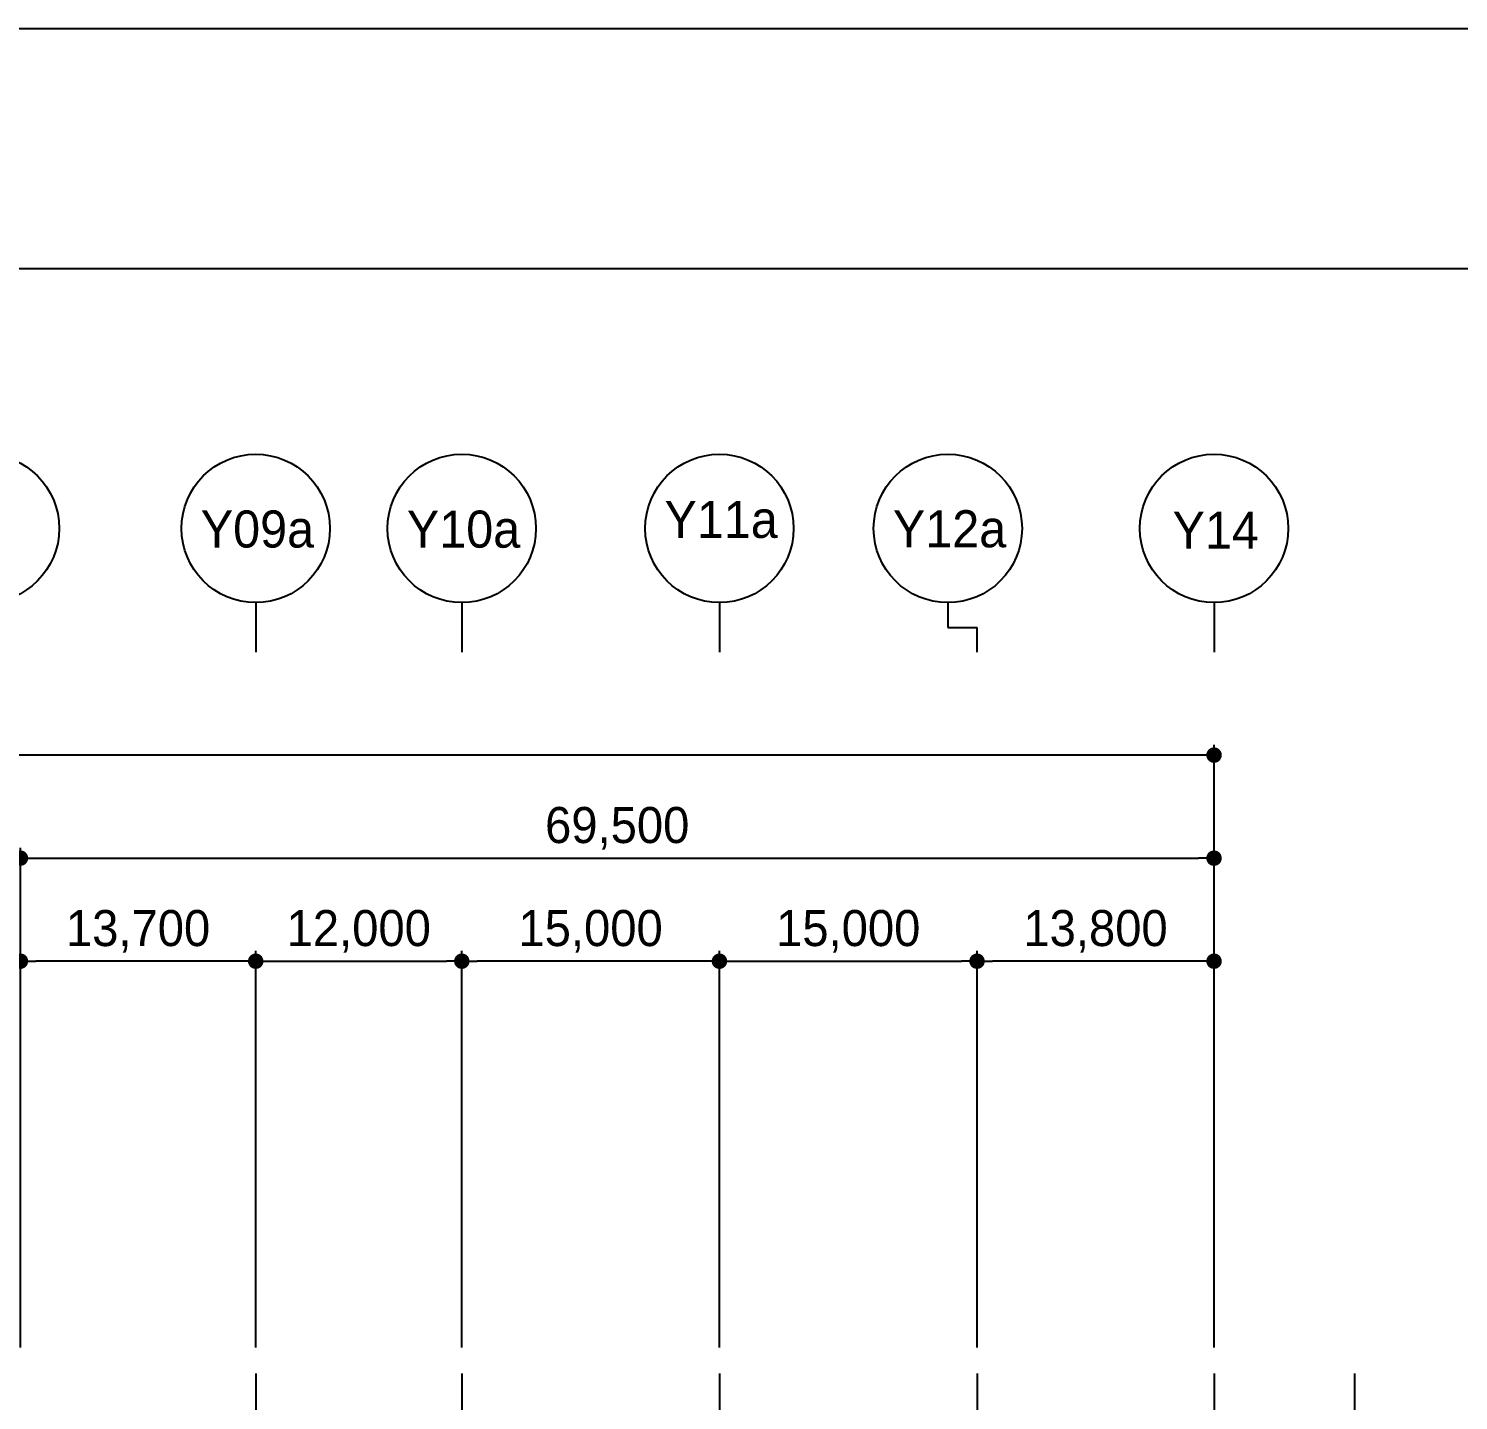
# Model space of a CAD drawing. Header units: millimetres. Extents: x 9068264 to 10076264, y 1307765 to 1705499.
# Drawn here: x 9311443 to 9394695, y 1584282 to 1664165 of the extents above; entities that cross this region are included whole.
import ezdxf
from ezdxf.enums import TextEntityAlignment as Align

# ---------------------------------------------------------------- set-up
doc = ezdxf.new("R2010")
doc.units = ezdxf.units.MM
doc.header["$LTSCALE"] = 1000
doc.linetypes.add('ACAD_ISO05W100', pattern=[33, 24, -3, 0, -3, 0, -3])
doc.linetypes.add('x-평면도$0$CEN', pattern=[6.2, 6, -0.1, 0, -0.1])
doc.layers.get('DEFPOINTS').update_dxf_attribs({"color": 151})
for name, color, linetype in [('3 dim0', 7, 'Continuous'), ('A-CON', 2, 'Continuous'), ('ELE7', 7, 'Continuous'), ('SYM-2', 7, 'Continuous'), ('x-평면도$0$A-중심선', 10, 'x-평면도$0$CEN')]:
    doc.layers.add(name, color=color, linetype=linetype)
doc.styles.add('AUDIT_D_190715091641-0', font='')
doc.styles.add('돋움', font='')
doc.styles.get('AUDIT_D_190715091641-0').set_extended_font_data('Dotum')
doc.styles.get('돋움').set_extended_font_data('Dotum')
doc.dimstyles.new('scale600', dxfattribs={"dimscale": 600, "dimtxt": 2, "dimasz": 1, "dimexe": 1, "dimexo": 2.5, "dimgap": 0.8, "dimtad": 1, "dimdec": 0, "dimzin": 0, "dimdsep": 46, "dimlunit": 6, "dimtxsty": 'AUDIT_D_190715091641-0', "dimblk": 'DOT', "dimcen": 0, "dimdle": 1, "dimclrd": 256, "dimclre": 256, "dimclrt": 3, "dimadec": 0, "dimazin": 0, "dimtfac": 1, "dimtdec": 0, "dimtix": 1, "dimtmove": 2, "dimatfit": 3, "dimldrblk": 'DOT', "dimfxl": 0, "dimtolj": 1, "dimtzin": 0, "dimarcsym": 0})

# ---------------------------------------------------------------- blocks, each defined once
blk = doc.blocks.new('xxxxxxxx')
at = {"layer": 'DEFPOINTS', "linetype": 'ByBlock'}
for points in [[(44842066, -10941107), (45346066, -10941107), (45346066, -11297507), (44842066, -11297507)], [(44856466, -10955083), (45292815, -10955083), (45292815, -11282683), (44856466, -11282683)]]:
    blk.add_lwpolyline(points, close=True, dxfattribs=at)
blk = doc.blocks.new('_Dot')
at = {"color": 0, "linetype": 'ByBlock', "lineweight": -2}
blk.add_line((-0.5, 0), (-1, 0), dxfattribs=at)
at = {"color": 0, "linetype": 'ByBlock', "const_width": 0.5}
blk.add_lwpolyline([(-0.25, 0, 1), (0.25, 0, 1)], format="xyb", close=True, dxfattribs=at)
blk = doc.blocks.new('*D86')
at = {"layer": '3 dim0', "lineweight": -2, "transparency": 16777216}
for p, q in [((9224467, 1587358), (9224467, 1622458)), ((9379567, 1621858), (9225367, 1621858)), ((9380467, 1587358), (9380467, 1622458))]:
    blk.add_line(p, q, dxfattribs=at)
at = {"layer": 'DEFPOINTS', "color": 0, "transparency": 16777216}
for p in [(9224467, 1621858), (9224467, 1585858), (9380467, 1585858)]:
    blk.add_point(p, dxfattribs=at)
at = {"layer": '3 dim0', "lineweight": -2, "transparency": 16777216, "xscale": 900, "yscale": 900, "zscale": 900, "rotation": 180}
blk.add_blockref('_Dot', (9224467, 1621858), dxfattribs=at)
at = {"layer": '3 dim0', "lineweight": -2, "transparency": 16777216, "xscale": 900, "yscale": 900, "zscale": 900}
blk.add_blockref('_Dot', (9380467, 1621858), dxfattribs=at)
at = {"layer": '3 dim0', "color": 3, "transparency": 16777216, "insert": (9302467, 1623592), "char_height": 2100, "attachment_point": 5, "style": 'AUDIT_D_190715091641-0'}
blk.add_mtext('\\A1;156,000', dxfattribs=at)
blk = doc.blocks.new('*D88')
at = {"layer": '3 dim0', "lineweight": -2, "transparency": 16777216}
for p, q in [((9310967, 1587358), (9310967, 1616458)), ((9380467, 1587358), (9380467, 1616458)), ((9311867, 1615858), (9379567, 1615858))]:
    blk.add_line(p, q, dxfattribs=at)
at = {"layer": 'DEFPOINTS', "color": 0, "transparency": 16777216}
for p in [(9380467, 1615858), (9310967, 1585858), (9380467, 1585858)]:
    blk.add_point(p, dxfattribs=at)
at = {"layer": '3 dim0', "lineweight": -2, "transparency": 16777216, "xscale": 900, "yscale": 900, "zscale": 900, "rotation": 180}
blk.add_blockref('_Dot', (9310967, 1615858), dxfattribs=at)
at = {"layer": '3 dim0', "lineweight": -2, "transparency": 16777216, "xscale": 900, "yscale": 900, "zscale": 900}
blk.add_blockref('_Dot', (9380467, 1615858), dxfattribs=at)
at = {"layer": '3 dim0', "color": 3, "transparency": 16777216, "insert": (9345717, 1617592), "char_height": 2100, "attachment_point": 5, "style": 'AUDIT_D_190715091641-0'}
blk.add_mtext('\\A1;69,500', dxfattribs=at)
blk = doc.blocks.new('*D95')
at = {"layer": '3 dim0', "lineweight": -2, "transparency": 16777216}
for p, q in [((9310967, 1587358), (9310967, 1610458)), ((9324667, 1587358), (9324667, 1610458)), ((9323767, 1609858), (9311867, 1609858))]:
    blk.add_line(p, q, dxfattribs=at)
at = {"layer": 'DEFPOINTS', "color": 0, "transparency": 16777216}
for p in [(9310967, 1609858), (9310967, 1585858), (9324667, 1585858)]:
    blk.add_point(p, dxfattribs=at)
at = {"layer": '3 dim0', "lineweight": -2, "transparency": 16777216, "xscale": 900, "yscale": 900, "zscale": 900, "rotation": 180}
blk.add_blockref('_Dot', (9310967, 1609858), dxfattribs=at)
at = {"layer": '3 dim0', "lineweight": -2, "transparency": 16777216, "xscale": 900, "yscale": 900, "zscale": 900}
blk.add_blockref('_Dot', (9324667, 1609858), dxfattribs=at)
at = {"layer": '3 dim0', "color": 3, "transparency": 16777216, "insert": (9317817, 1611592), "char_height": 2100, "attachment_point": 5, "style": 'AUDIT_D_190715091641-0'}
blk.add_mtext('\\A1;13,700', dxfattribs=at)
blk = doc.blocks.new('*D96')
at = {"layer": '3 dim0', "lineweight": -2, "transparency": 16777216}
for p, q in [((9324667, 1587358), (9324667, 1610458)), ((9336667, 1587358), (9336667, 1610458)), ((9325567, 1609858), (9335767, 1609858))]:
    blk.add_line(p, q, dxfattribs=at)
at = {"layer": 'DEFPOINTS', "color": 0, "transparency": 16777216}
for p in [(9336667, 1609858), (9324667, 1585858), (9336667, 1585858)]:
    blk.add_point(p, dxfattribs=at)
at = {"layer": '3 dim0', "lineweight": -2, "transparency": 16777216, "xscale": 900, "yscale": 900, "zscale": 900, "rotation": 180}
blk.add_blockref('_Dot', (9324667, 1609858), dxfattribs=at)
at = {"layer": '3 dim0', "lineweight": -2, "transparency": 16777216, "xscale": 900, "yscale": 900, "zscale": 900}
blk.add_blockref('_Dot', (9336667, 1609858), dxfattribs=at)
at = {"layer": '3 dim0', "color": 3, "transparency": 16777216, "insert": (9330667, 1611592), "char_height": 2100, "attachment_point": 5, "style": 'AUDIT_D_190715091641-0'}
blk.add_mtext('\\A1;12,000', dxfattribs=at)
blk = doc.blocks.new('*D97')
at = {"layer": '3 dim0', "lineweight": -2, "transparency": 16777216}
for p, q in [((9336667, 1587358), (9336667, 1610458)), ((9351667, 1587358), (9351667, 1610458)), ((9350767, 1609858), (9337567, 1609858))]:
    blk.add_line(p, q, dxfattribs=at)
at = {"layer": 'DEFPOINTS', "color": 0, "transparency": 16777216}
for p in [(9336667, 1609858), (9336667, 1585858), (9351667, 1585858)]:
    blk.add_point(p, dxfattribs=at)
at = {"layer": '3 dim0', "lineweight": -2, "transparency": 16777216, "xscale": 900, "yscale": 900, "zscale": 900, "rotation": 180}
blk.add_blockref('_Dot', (9336667, 1609858), dxfattribs=at)
at = {"layer": '3 dim0', "lineweight": -2, "transparency": 16777216, "xscale": 900, "yscale": 900, "zscale": 900}
blk.add_blockref('_Dot', (9351667, 1609858), dxfattribs=at)
at = {"layer": '3 dim0', "color": 3, "transparency": 16777216, "insert": (9344167, 1611592), "char_height": 2100, "attachment_point": 5, "style": 'AUDIT_D_190715091641-0'}
blk.add_mtext('\\A1;15,000', dxfattribs=at)
blk = doc.blocks.new('*D98')
at = {"layer": '3 dim0', "lineweight": -2, "transparency": 16777216}
for p, q in [((9351667, 1587358), (9351667, 1610458)), ((9366667, 1587358), (9366667, 1610458)), ((9352567, 1609858), (9365767, 1609858))]:
    blk.add_line(p, q, dxfattribs=at)
at = {"layer": 'DEFPOINTS', "color": 0, "transparency": 16777216}
for p in [(9366667, 1609858), (9351667, 1585858), (9366667, 1585858)]:
    blk.add_point(p, dxfattribs=at)
at = {"layer": '3 dim0', "lineweight": -2, "transparency": 16777216, "xscale": 900, "yscale": 900, "zscale": 900, "rotation": 180}
blk.add_blockref('_Dot', (9351667, 1609858), dxfattribs=at)
at = {"layer": '3 dim0', "lineweight": -2, "transparency": 16777216, "xscale": 900, "yscale": 900, "zscale": 900}
blk.add_blockref('_Dot', (9366667, 1609858), dxfattribs=at)
at = {"layer": '3 dim0', "color": 3, "transparency": 16777216, "insert": (9359167, 1611592), "char_height": 2100, "attachment_point": 5, "style": 'AUDIT_D_190715091641-0'}
blk.add_mtext('\\A1;15,000', dxfattribs=at)
blk = doc.blocks.new('*D99')
at = {"layer": '3 dim0', "lineweight": -2, "transparency": 16777216}
for p, q in [((9366667, 1587358), (9366667, 1610458)), ((9380467, 1587358), (9380467, 1610458)), ((9379567, 1609858), (9367567, 1609858))]:
    blk.add_line(p, q, dxfattribs=at)
at = {"layer": 'DEFPOINTS', "color": 0, "transparency": 16777216}
for p in [(9366667, 1609858), (9366667, 1585858), (9380467, 1585858)]:
    blk.add_point(p, dxfattribs=at)
at = {"layer": '3 dim0', "lineweight": -2, "transparency": 16777216, "xscale": 900, "yscale": 900, "zscale": 900, "rotation": 180}
blk.add_blockref('_Dot', (9366667, 1609858), dxfattribs=at)
at = {"layer": '3 dim0', "lineweight": -2, "transparency": 16777216, "xscale": 900, "yscale": 900, "zscale": 900}
blk.add_blockref('_Dot', (9380467, 1609858), dxfattribs=at)
at = {"layer": '3 dim0', "color": 3, "transparency": 16777216, "insert": (9373567, 1611592), "char_height": 2100, "attachment_point": 5, "style": 'AUDIT_D_190715091641-0'}
blk.add_mtext('\\A1;13,800', dxfattribs=at)

msp = doc.modelspace()

# ---------------------------------------------------------------- linework, layer by layer
at = {"layer": 'A-CON', "linetype": 'ACAD_ISO05W100', "ltscale": 0.2}
msp.add_line((9388672.3, 1510552.2), (9388672.3, 1585858), dxfattribs=at)
at = {"layer": 'ELE7'}
for p in [(9364967.1, 1629298), (9366667.1, 1627858)]:
    msp.add_line(p, (9366667.1, 1629298), dxfattribs=at)
at = {"layer": 'SYM-2'}
for p, q in [((9324667.1, 1630738), (9324667.1, 1627858)), ((9336667.1, 1630738), (9336667.1, 1627858)), ((9351667.1, 1630738), (9351667.1, 1627858)), ((9364967.1, 1630738), (9364967.1, 1629298)), ((9380466.9, 1630738), (9380466.9, 1627858))]:
    msp.add_line(p, q, dxfattribs=at)
for centre in [(9308903.5, 1635058), (9324667.1, 1635058), (9336667.1, 1635058), (9351667.1, 1635058), (9364967.1, 1635058), (9380466.9, 1635058)]:
    msp.add_circle(centre, 4320, dxfattribs=at)
at = {"layer": 'x-평면도$0$A-중심선', "ltscale": 5}
for p, q in [((9324666.9, 1585858), (9324666.9, 1510552.2)), ((9336666.9, 1585858), (9336666.9, 1510552.2)), ((9351666.9, 1585858), (9351666.9, 1510552.2)), ((9366666.9, 1585858), (9366666.9, 1510552.2)), ((9380466.9, 1585858), (9380466.9, 1510552.2))]:
    msp.add_line(p, q, dxfattribs=at)

# ---------------------------------------------------------------- block references
at = {"layer": 'DEFPOINTS'}
msp.add_blockref('xxxxxxxx', (-35773801.8, 12605272), dxfattribs=at)

# ---------------------------------------------------------------- texts
at = {"layer": 'SYM-2', "color": 3, "style": '돋움'}
for s, p in [('Y09a', (9324766.7, 1635024.9)), ('Y10a', (9336766.7, 1635019)), ('Y11a', (9351766.7, 1635584.7)), ('Y12a', (9365066.7, 1635039.5)), ('Y14', (9380566.4, 1634960.4))]:
    msp.add_text(s, height=2160, dxfattribs=at).set_placement(p, align=Align.MIDDLE_CENTER)

# ---------------------------------------------------------------- dimensions: what is measured, and where the dimension line sits
at = {"layer": '3 dim0'}
for base, p1, p2, angle, picture, middle in [((9224466.9, 1621858), (9380466.9, 1585858), (9224466.9, 1585858), 180, '*D86', (9302466.9, 1623591.7)), ((9310966.9, 1609858), (9324666.9, 1585858), (9310966.9, 1585858), 180, '*D95', (9317816.9, 1611591.7)), ((9336666.9, 1609858), (9324666.9, 1585858), (9336666.9, 1585858), 0, '*D96', (9330666.9, 1611591.7)), ((9336666.9, 1609858), (9351666.9, 1585858), (9336666.9, 1585858), 180, '*D97', (9344166.9, 1611591.7)), ((9366666.9, 1609858), (9351666.9, 1585858), (9366666.9, 1585858), 0, '*D98', (9359166.9, 1611591.7)), ((9366666.9, 1609858), (9380466.9, 1585858), (9366666.9, 1585858), 180, '*D99', (9373566.9, 1611591.7))]:
    dim = msp.add_linear_dim(base=base, p1=p1, p2=p2, angle=angle, dimstyle='scale600', override={"dimtxt": 3.5, "dimasz": 1.5}, dxfattribs=at)
    dim.commit()
    dim.dimension.update_dxf_attribs({"geometry": picture, "text_midpoint": middle})
dim = msp.add_linear_dim(base=(9380466.9, 1615858), p1=(9310966.9, 1585858), p2=(9380466.9, 1585858), dimstyle='scale600', override={"dimtxt": 3.5, "dimasz": 1.5}, dxfattribs=at)
dim.commit()
dim.dimension.update_dxf_attribs({"geometry": '*D88', "text_midpoint": (9345716.9, 1617591.7)})

doc.saveas('drawing.dxf')
